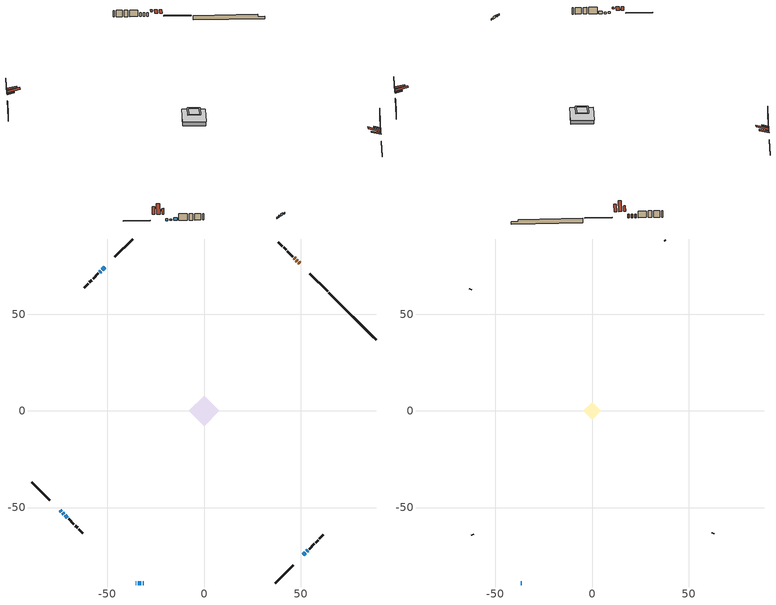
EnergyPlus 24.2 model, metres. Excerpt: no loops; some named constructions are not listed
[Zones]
conditioned space
 floor adiabatic (AdiabaticFloorConstruction): -7.92,0 0,7.92 7.92,0 0,-7.92 z2.29
 floor foundation (Slab1 construction): -6.09,1.73 -1.73,6.09 6.09,-1.73 1.73,-6.09 z-1.46
 wall outside (RimJoist1 construction): 36.9,-89.08 46.19,-79.79 / -89.08,-36.9 -79.79,-46.19 / -36.9,89.08 -46.19,79.79 / 64.07,61.91 54.78,71.2 z1.07:1.37
 wall outside (AdiabaticWallConstruction 1): 49.52,76.46 48.97,77.01 / 48.32,77.67 47.81,78.17 / 47.16,78.83 46.64,79.34 z1.07:3.1
 wall outside (AdiabaticWallConstruction): 51.45,-74.53 52.56,-73.42 / 53.22,-72.76 53.78,-72.21 z1.07:2.54; -51.45,74.53 -52.82,73.17 / -74.53,-51.45 -73.85,-52.14 z1.07:2.04; -73.19,-52.79 -72.58,-53.4 z1.07:1.89; -35.36,-89.08 -35.15,-89.08 z1.07:2.29; -71.93,-54.06 -70.76,-55.23 / -34.23,-89.08 -32.57,-89.08 z1.07:2.49; -31.65,-89.08 -31.14,-89.08 z1.07:1.96; -53.47,72.51 -54.07,71.92 z1.07:1.86
 wall outside (Wall1 construction): 54.43,-71.55 57.2,-68.79 / -70.1,-55.88 -67.34,-58.65 / -54.73,71.26 -57.49,68.5 / 45.99,80 43.22,82.76 z1.07:4.73
 wall outside (Wall2 construction): 57.85,-68.13 59.13,-66.85 / -66.68,-59.3 -65.4,-60.58 / -58.15,67.84 -59.42,66.56 / 42.57,83.42 41.29,84.69 z1.07:4.73
 wall outside (Wall3 construction): 59.79,-66.2 61.84,-64.15 / -64.75,-61.24 -62.7,-63.29 / -60.08,65.91 -62.13,63.86 / 40.63,85.35 38.58,87.4 z1.07:4.73
 wall foundation (FoundationWall1 construction): 64.73,61.25,-1.46 64.73,61.25,1.07 86.65,39.34,1.07 86.65,39.34,-0.17 89.08,36.9,-0.17 89.08,36.9,-1.46
 window (WindowConstruction): 51.45,-74.53 52.56,-73.42 z1.07:2.54
 window (WindowConstruction 8): -51.45,74.53 -52.82,73.17 z1.07:2.04
 window (WindowConstruction 9): -74.53,-51.45 -73.85,-52.13 z1.07:2.04
 window (WindowConstruction 1): -73.19,-52.79 -72.58,-53.4 z1.07:1.88
 window (WindowConstruction 6): -35.36,-89.08 -35.16,-89.08 z1.07:2.29
 window (WindowConstruction 2): -71.93,-54.06 -70.76,-55.23 z1.07:2.49
 window (WindowConstruction 3): -34.23,-89.08 -32.58,-89.08 z1.07:2.49
 window (WindowConstruction 7): -31.65,-89.08 -31.15,-89.08 z1.07:1.96
 window (WindowConstruction 4): -53.48,72.51 -54.07,71.92 z1.07:1.86
 window (WindowConstruction 5): 53.22,-72.76 53.78,-72.21 z1.07:2.54
 door (Door): 49.52,76.46 48.97,77.01 z1.07:3.1
 door (Door 1): 48.32,77.67 47.81,78.17 z1.07:3.1
 door (Door 2): 47.16,78.83 46.64,79.34 z1.07:3.1
 ceiling adiabatic (AdiabaticFloorConstruction): 0,-7.92 7.92,0 0,7.92 -7.92,0 z2.29
 roof outside (Roof3 construction): 50.79,-75.19,4.73 48.45,-72.84,5.83 47.83,-73.46,5.83 50.18,-75.81,4.73; -75.19,-50.79,4.73 -72.84,-48.45,5.83 -73.46,-47.83,5.83 -75.81,-50.18,4.73; -50.79,75.19,4.73 -48.45,72.84,5.83 -47.83,73.46,5.83 -50.18,75.81,4.73; 50.18,75.8,4.73 47.83,73.46,5.83 48.45,72.84,5.83 50.8,75.19,4.73
attic - vented
 floor to conditioned space (Floor1 construction Reversed): -3.41,0 0,3.41 3.41,0 0,-3.41 z4.73
 floor to conditioned space (Floor2 construction Reversed): -4.47,0 0,4.47 4.47,0 0,-4.47 z4.73
 wall outside (AdiabaticWallConstruction): -36.9,-89.08 -36.29,-89.08 z1.07:1.96
 wall outside (Wall4 construction): 62.49,-63.49 62.86,-63.12 / -62.04,-63.94 -61.67,-64.31 / -62.78,63.2 -63.15,62.83 / 37.93,88.06 37.56,88.43 z1.07:4.73
 window (WindowConstruction 10): -36.9,-89.08 -36.29,-89.08 z1.07:1.96
 roof outside (Roof1 construction): 47.72,-78.27,4.73 44.36,-74.91,5.91 43.49,-75.78,5.91 46.85,-79.13,4.73; -78.27,-47.72,4.73 -74.91,-44.36,5.91 -75.78,-43.49,5.91 -79.13,-46.85,4.73; -47.72,78.27,4.73 -44.36,74.91,5.91 -43.49,75.78,5.91 -46.85,79.13,4.73; 53.26,72.73,4.73 49.9,69.37,5.91 50.77,68.5,5.91 54.12,71.86,4.73
 roof outside (Roof2 construction): 49.52,-76.47,4.73 45.17,-72.12,6.78 44.02,-73.26,6.78 48.37,-77.61,4.73; -76.47,-49.52,4.73 -72.12,-45.17,6.78 -73.26,-44.02,6.78 -77.61,-48.37,4.73; -49.52,76.47,4.73 -45.17,72.12,6.78 -44.02,73.26,6.78 -48.37,77.61,4.73; 51.46,74.53,4.73 47.11,70.18,6.78 48.25,69.03,6.78 52.6,73.38,4.73
[Material] Roughness=Rough; Thermal Absorptance=0.9
Name | Thickness {m} | Conductivity {W/m-K} | Density {kg/m3} | Specific Heat {J/kg-K} | Solar Absorptance | Visible Absorptance
ceiling loosefill ins | 0.254 | 0.0480833 | 16.02 | 1046.75 | 0.7 | 0.7
ceiling loosefill ins 1 | 0.169333 | 0.0480833 | 16.02 | 1046.75 | 0.7 | 0.7
ceiling stud and cavity | 0.1397 | 0.163581 | 65.682 | 1177.47 | 0.7 | 0.7
ceiling stud and cavity 1 | 0.1397 | 0.0841328 | 65.682 | 1177.47 | 0.7 | 0.7
gypsum board | 0.0127 | 0.160291 | 801 | 837.4 | 0.6 | 0.6
[Construction]
Floor1 construction: ceiling loosefill ins, ceiling stud and cavity, gypsum board
Floor2 construction: ceiling loosefill ins 1, ceiling stud and cavity 1, gypsum board
[EnergyManagementSystem:ProgramCallingManager]
fridge_schedule_program_calling_manager: BeginZoneTimestepAfterInitHeatBalance; fridge_schedule_program
furnace_supply_fan_disaggregate_program_calling_manager: EndOfSystemTimestepBeforeHVACReporting; furnace_supply_fan_disaggregate_program
infil_program_calling_manager: BeginZoneTimestepAfterInitHeatBalance; infil_program
natural_vent_program_calling_manager: BeginZoneTimestepAfterInitHeatBalance; natural_vent_program
total_airflows_program_calling_manager: EndOfZoneTimestepAfterZoneReporting; total_airflows_program
total_loads_program_calling_manager: EndOfZoneTimestepAfterZoneReporting; total_loads_program
unit_heater_supply_fan_disaggregate_program_calling_manager: EndOfSystemTimestepBeforeHVACReporting; unit_heater_supply_fan_disaggregate_program
unmet_hours_program_calling_manager: EndOfZoneTimestepBeforeZoneReporting; unmet_hours_program
water_heater_EC_adj_ProgramManager: EndOfSystemTimestepBeforeHVACReporting; water_heater_EC_adj
[EnergyManagementSystem:OutputVariable] Type of Data in Variable=Summed
Name | EMS Variable | Update Frequency | EMS Program or Subroutine | Units
furnace supply fan disaggregate htg primary | furnace_supply_fan_primary_htg | SystemTimestep | furnace_supply_fan_disaggregate_program | J
unit heater supply fan disaggregate htg primary | unit_heater_supply_fan_primary_htg | SystemTimestep | unit_heater_supply_fan_disaggregate_program | J
loads_htg_tot_peakload_outvar; loads_htg_tot_annual_outvar; Energy Management System Output Variable 1; Energy Management System Output Variable 45 | loads_htg_tot | ZoneTimestep | total_loads_program | J
loads_clg_tot_peakload_outvar; loads_clg_tot_annual_outvar; Energy Management System Output Variable 2; Energy Management System Output Variable 46 | loads_clg_tot | ZoneTimestep | total_loads_program | J
htg_unmet_hours_annual_outvar; Energy Management System Output Variable 3 | htg_unmet_hours | ZoneTimestep | unmet_hours_program | hr
clg_unmet_hours_annual_outvar; Energy Management System Output Variable 4 | clg_unmet_hours | ZoneTimestep | unmet_hours_program | hr
loads_htg_roofs_annual_outvar; Energy Management System Output Variable 5 | loads_htg_roofs | ZoneTimestep | component_loads_program | J
loads_htg_ceilings_annual_outvar; Energy Management System Output Variable 6 | loads_htg_ceilings | ZoneTimestep | component_loads_program | J
loads_htg_walls_annual_outvar; Energy Management System Output Variable 7 | loads_htg_walls | ZoneTimestep | component_loads_program | J
loads_htg_rim_joists_annual_outvar; Energy Management System Output Variable 8 | loads_htg_rim_joists | ZoneTimestep | component_loads_program | J
loads_htg_foundation_walls_annual_outvar; Energy Management System Output Variable 9 | loads_htg_foundation_walls | ZoneTimestep | component_loads_program | J
loads_htg_doors_annual_outvar; Energy Management System Output Variable 10 | loads_htg_doors | ZoneTimestep | component_loads_program | J
loads_htg_windows_conduction_annual_outvar; Energy Management System Output Variable 11 | loads_htg_windows_conduction | ZoneTimestep | component_loads_program | J
loads_htg_windows_solar_annual_outvar; Energy Management System Output Variable 12 | loads_htg_windows_solar | ZoneTimestep | component_loads_program | J
loads_htg_skylights_conduction_annual_outvar; Energy Management System Output Variable 13 | loads_htg_skylights_conduction | ZoneTimestep | component_loads_program | J
loads_htg_skylights_solar_annual_outvar; Energy Management System Output Variable 14 | loads_htg_skylights_solar | ZoneTimestep | component_loads_program | J
loads_htg_floors_annual_outvar; Energy Management System Output Variable 15 | loads_htg_floors | ZoneTimestep | component_loads_program | J
loads_htg_slabs_annual_outvar; Energy Management System Output Variable 16 | loads_htg_slabs | ZoneTimestep | component_loads_program | J
loads_htg_internal_mass_annual_outvar; Energy Management System Output Variable 17 | loads_htg_internal_mass | ZoneTimestep | component_loads_program | J
loads_htg_infil_annual_outvar; Energy Management System Output Variable 18 | loads_htg_infil | ZoneTimestep | component_loads_program | J
loads_htg_natvent_annual_outvar; Energy Management System Output Variable 19 | loads_htg_natvent | ZoneTimestep | component_loads_program | J
loads_htg_mechvent_annual_outvar; Energy Management System Output Variable 20 | loads_htg_mechvent | ZoneTimestep | component_loads_program | J
loads_htg_whf_annual_outvar; Energy Management System Output Variable 21 | loads_htg_whf | ZoneTimestep | component_loads_program | J
loads_htg_ducts_annual_outvar; Energy Management System Output Variable 22 | loads_htg_ducts | ZoneTimestep | component_loads_program | J
loads_htg_intgains_annual_outvar; Energy Management System Output Variable 23 | loads_htg_intgains | ZoneTimestep | component_loads_program | J
loads_htg_lighting_annual_outvar; Energy Management System Output Variable 24 | loads_htg_lighting | ZoneTimestep | component_loads_program | J
loads_clg_roofs_annual_outvar; Energy Management System Output Variable 25 | loads_clg_roofs | ZoneTimestep | component_loads_program | J
loads_clg_ceilings_annual_outvar; Energy Management System Output Variable 26 | loads_clg_ceilings | ZoneTimestep | component_loads_program | J
loads_clg_walls_annual_outvar; Energy Management System Output Variable 27 | loads_clg_walls | ZoneTimestep | component_loads_program | J
loads_clg_rim_joists_annual_outvar; Energy Management System Output Variable 28 | loads_clg_rim_joists | ZoneTimestep | component_loads_program | J
loads_clg_foundation_walls_annual_outvar; Energy Management System Output Variable 29 | loads_clg_foundation_walls | ZoneTimestep | component_loads_program | J
loads_clg_doors_annual_outvar; Energy Management System Output Variable 30 | loads_clg_doors | ZoneTimestep | component_loads_program | J
loads_clg_windows_conduction_annual_outvar; Energy Management System Output Variable 31 | loads_clg_windows_conduction | ZoneTimestep | component_loads_program | J
loads_clg_windows_solar_annual_outvar; Energy Management System Output Variable 32 | loads_clg_windows_solar | ZoneTimestep | component_loads_program | J
loads_clg_skylights_conduction_annual_outvar; Energy Management System Output Variable 33 | loads_clg_skylights_conduction | ZoneTimestep | component_loads_program | J
loads_clg_skylights_solar_annual_outvar; Energy Management System Output Variable 34 | loads_clg_skylights_solar | ZoneTimestep | component_loads_program | J
loads_clg_floors_annual_outvar; Energy Management System Output Variable 35 | loads_clg_floors | ZoneTimestep | component_loads_program | J
loads_clg_slabs_annual_outvar; Energy Management System Output Variable 36 | loads_clg_slabs | ZoneTimestep | component_loads_program | J
loads_clg_internal_mass_annual_outvar; Energy Management System Output Variable 37 | loads_clg_internal_mass | ZoneTimestep | component_loads_program | J
loads_clg_infil_annual_outvar; Energy Management System Output Variable 38 | loads_clg_infil | ZoneTimestep | component_loads_program | J
loads_clg_natvent_annual_outvar; Energy Management System Output Variable 39 | loads_clg_natvent | ZoneTimestep | component_loads_program | J
loads_clg_mechvent_annual_outvar; Energy Management System Output Variable 40 | loads_clg_mechvent | ZoneTimestep | component_loads_program | J
loads_clg_whf_annual_outvar; Energy Management System Output Variable 41 | loads_clg_whf | ZoneTimestep | component_loads_program | J
loads_clg_ducts_annual_outvar; Energy Management System Output Variable 42 | loads_clg_ducts | ZoneTimestep | component_loads_program | J
loads_clg_intgains_annual_outvar; Energy Management System Output Variable 43 | loads_clg_intgains | ZoneTimestep | component_loads_program | J
loads_clg_lighting_annual_outvar; Energy Management System Output Variable 44 | loads_clg_lighting | ZoneTimestep | component_loads_program | J
[Schedule:Day:Interval]
interior lighting schedule day: No, 01:00, 0.108182, 04:00, 0.0901515, 05:00, 0.0991667, 06:00, 0.162273, 07:00, 0.270455, 08:00, 0.342576, 10:00, 0.369621, 11:00, 0.351591, 12:00, 0.333561, 13:00, 0.324545, 14:00, 0.31553, 15:00, 0.333561, 16:00, 0.369621, 17:00, 0.450758, 18:00, 0.585985, 19:00, 0.775303, 20:00, 0.955606, 21:00, 0.991667, 22:00, 0.712197, 23:00, 0.360606, 24:00, 0.162273
interior lighting schedule day 1: No, 01:00, 0.100909, 04:00, 0.0840909, 05:00, 0.0925, 06:00, 0.151364, 07:00, 0.252273, 08:00, 0.319545, 10:00, 0.344773, 11:00, 0.327955, 12:00, 0.311136, 13:00, 0.302727, 14:00, 0.294318, 15:00, 0.311136, 16:00, 0.344773, 17:00, 0.420455, 18:00, 0.546591, 19:00, 0.723182, 20:00, 0.891364, 21:00, 0.925, 22:00, 0.664318, 23:00, 0.336364, 24:00, 0.151364
interior lighting schedule day 2: No, 01:00, 0.0927273, 04:00, 0.0772727, 05:00, 0.085, 06:00, 0.139091, 07:00, 0.231818, 08:00, 0.293636, 10:00, 0.316818, 11:00, 0.301364, 12:00, 0.285909, 13:00, 0.278182, 14:00, 0.270455, 15:00, 0.285909, 16:00, 0.316818, 17:00, 0.386364, 18:00, 0.502273, 19:00, 0.664545, 20:00, 0.819091, 21:00, 0.85, 22:00, 0.610455, 23:00, 0.309091, 24:00, 0.139091
interior lighting schedule day 3: No, 01:00, 0.0845455, 04:00, 0.0704545, 05:00, 0.0775, 06:00, 0.126818, 07:00, 0.211364, 08:00, 0.267727, 10:00, 0.288864, 11:00, 0.274773, 12:00, 0.260682, 13:00, 0.253636, 14:00, 0.246591, 15:00, 0.260682, 16:00, 0.288864, 17:00, 0.352273, 18:00, 0.457955, 19:00, 0.605909, 20:00, 0.746818, 21:00, 0.775, 22:00, 0.556591, 23:00, 0.281818, 24:00, 0.126818
interior lighting schedule day 4: No, 01:00, 0.0763636, 04:00, 0.0636364, 05:00, 0.07, 06:00, 0.114545, 07:00, 0.190909, 08:00, 0.241818, 10:00, 0.260909, 11:00, 0.248182, 12:00, 0.235455, 13:00, 0.229091, 14:00, 0.222727, 15:00, 0.235455, 16:00, 0.260909, 17:00, 0.318182, 18:00, 0.413636, 19:00, 0.547273, 20:00, 0.674545, 21:00, 0.7, 22:00, 0.502727, 23:00, 0.254545, 24:00, 0.114545
interior lighting schedule day 5: No, 01:00, 0.0727273, 04:00, 0.0606061, 05:00, 0.0666667, 06:00, 0.109091, 07:00, 0.181818, 08:00, 0.230303, 10:00, 0.248485, 11:00, 0.236364, 12:00, 0.224242, 13:00, 0.218182, 14:00, 0.212121, 15:00, 0.224242, 16:00, 0.248485, 17:00, 0.30303, 18:00, 0.393939, 19:00, 0.521212, 20:00, 0.642424, 21:00, 0.666667, 22:00, 0.478788, 23:00, 0.242424, 24:00, 0.109091
interior lighting schedule day 6: No, 01:00, 0.0745455, 04:00, 0.0621212, 05:00, 0.0683333, 06:00, 0.111818, 07:00, 0.186364, 08:00, 0.236061, 10:00, 0.254697, 11:00, 0.242273, 12:00, 0.229848, 13:00, 0.223636, 14:00, 0.217424, 15:00, 0.229848, 16:00, 0.254697, 17:00, 0.310606, 18:00, 0.403788, 19:00, 0.534242, 20:00, 0.658485, 21:00, 0.683333, 22:00, 0.490758, 23:00, 0.248485, 24:00, 0.111818
interior lighting schedule day 7: No, 01:00, 0.08, 04:00, 0.0666667, 05:00, 0.0733333, 06:00, 0.12, 07:00, 0.2, 08:00, 0.253333, 10:00, 0.273333, 11:00, 0.26, 12:00, 0.246667, 13:00, 0.24, 14:00, 0.233333, 15:00, 0.246667, 16:00, 0.273333, 17:00, 0.333333, 18:00, 0.433333, 19:00, 0.573333, 20:00, 0.706667, 21:00, 0.733333, 22:00, 0.526667, 23:00, 0.266667, 24:00, 0.12
interior lighting schedule day 8: No, 01:00, 0.0890909, 04:00, 0.0742424, 05:00, 0.0816667, 06:00, 0.133636, 07:00, 0.222727, 08:00, 0.282121, 10:00, 0.304394, 11:00, 0.289545, 12:00, 0.274697, 13:00, 0.267273, 14:00, 0.259848, 15:00, 0.274697, 16:00, 0.304394, 17:00, 0.371212, 18:00, 0.482576, 19:00, 0.638485, 20:00, 0.78697, 21:00, 0.816667, 22:00, 0.586515, 23:00, 0.29697, 24:00, 0.133636
interior lighting schedule day 9: No, 01:00, 0.0972727, 04:00, 0.0810606, 05:00, 0.0891667, 06:00, 0.145909, 07:00, 0.243182, 08:00, 0.30803, 10:00, 0.332348, 11:00, 0.316136, 12:00, 0.299924, 13:00, 0.291818, 14:00, 0.283712, 15:00, 0.299924, 16:00, 0.332348, 17:00, 0.405303, 18:00, 0.526894, 19:00, 0.697121, 20:00, 0.859242, 21:00, 0.891667, 22:00, 0.640379, 23:00, 0.324242, 24:00, 0.145909
interior lighting schedule day 10: No, 01:00, 0.105455, 04:00, 0.0878788, 05:00, 0.0966667, 06:00, 0.158182, 07:00, 0.263636, 08:00, 0.333939, 10:00, 0.360303, 11:00, 0.342727, 12:00, 0.325152, 13:00, 0.316364, 14:00, 0.307576, 15:00, 0.325152, 16:00, 0.360303, 17:00, 0.439394, 18:00, 0.571212, 19:00, 0.755758, 20:00, 0.931515, 21:00, 0.966667, 22:00, 0.694242, 23:00, 0.351515, 24:00, 0.158182
interior lighting schedule day 11: No, 01:00, 0.109091, 04:00, 0.0909091, 05:00, 0.1, 06:00, 0.163636, 07:00, 0.272727, 08:00, 0.345455, 10:00, 0.372727, 11:00, 0.354545, 12:00, 0.336364, 13:00, 0.327273, 14:00, 0.318182, 15:00, 0.336364, 16:00, 0.372727, 17:00, 0.454545, 18:00, 0.590909, 19:00, 0.781818, 20:00, 0.963636, 21:00, 1, 22:00, 0.718182, 23:00, 0.363636, 24:00, 0.163636
interior lighting schedule default day; occupants schedule default day; clothes dryer schedule default day; cooking range schedule default day; mech vent range fan 0 schedule default day; misc plug loads schedule default day; general water use schedule default day; clothes dryer exhaust 0 schedule default day; cooling season schedule day; cooling season schedule day 2; cooling season schedule default day; exterior lighting schedule default day; natural vent schedule default day: No, 24:00, 0
occupants schedule day: No, 05:00, 0.426829, 06:00, 0.719512, 07:00, 1, 08:00, 0.670732, 09:00, 0.329268, 14:00, 0.170732, 15:00, 0.231707, 16:00, 0.329268, 17:00, 0.5, 18:00, 0.670732, 19:00, 0.829268, 21:00, 1, 22:00, 0.853659, 23:00, 0.646341, 24:00, 0.426829
clothes dryer schedule day; clothes dryer exhaust 0 schedule day: No, 01:00, 0.123457, 02:00, 0.0740741, 03:00, 0.0493827, 04:00, 0.0246914, 05:00, 0.0493827, 06:00, 0.0740741, 07:00, 0.197531, 08:00, 0.395062, 09:00, 0.592593, 10:00, 0.839506, 11:00, 0.962963, 12:00, 1, 13:00, 0.91358, 14:00, 0.82716, 15:00, 0.716049, 16:00, 0.753086, 17:00, 0.679012, 18:00, 0.666667, 20:00, 0.62963, 21:00, 0.641975, 22:00, 0.666667, 23:00, 0.54321, 24:00, 0.296296
cooking range schedule day: No, 05:00, 0.0597015, 06:00, 0.11194, 07:00, 0.171642, 08:00, 0.291045, 11:00, 0.343284, 12:00, 0.402985, 13:00, 0.462687, 14:00, 0.343284, 15:00, 0.291045, 16:00, 0.402985, 17:00, 0.567164, 18:00, 1, 19:00, 0.850746, 20:00, 0.432836, 21:00, 0.291045, 22:00, 0.231343, 23:00, 0.171642, 24:00, 0.11194
mech vent range fan 0 schedule day: No, 02:00, 1, 18:00, 0, 24:00, 1
misc plug loads schedule day: No, 06:00, 0.705882, 07:00, 0.745098, 08:00, 0.803922, 15:00, 0.823529, 16:00, 0.862745, 17:00, 0.921569, 18:00, 0.980392, 19:00, 1, 20:00, 0.980392, 21:00, 0.941176, 22:00, 0.862745, 23:00, 0.784314, 24:00, 0.72549
general water use schedule day: No, 01:00, 0.315068, 03:00, 0.287671, 04:00, 0.342466, 05:00, 0.369863, 06:00, 0.520548, 07:00, 0.60274, 08:00, 0.534247, 10:00, 0.506849, 11:00, 0.465753, 14:00, 0.479452, 15:00, 0.534247, 16:00, 0.589041, 17:00, 0.69863, 18:00, 0.876712, 19:00, 0.890411, 20:00, 0.986301, 21:00, 1, 22:00, 0.863014, 23:00, 0.616438, 24:00, 0.465753
cooling season schedule day 1: No, 24:00, 1
exterior lighting schedule day: No, 01:00, 0.566667, 03:00, 0.524167, 05:00, 0.495833, 06:00, 0.5525, 07:00, 0.623333, 08:00, 0.580833, 09:00, 0.439167, 10:00, 0.354167, 12:00, 0.34, 13:00, 0.354167, 14:00, 0.396667, 15:00, 0.425, 16:00, 0.495833, 17:00, 0.623333, 18:00, 0.793333, 19:00, 0.906667, 20:00, 0.963333, 21:00, 0.991667, 22:00, 0.920833, 23:00, 0.793333, 24:00, 0.665833
exterior lighting schedule day 1: No, 01:00, 0.528571, 03:00, 0.488929, 05:00, 0.4625, 06:00, 0.515357, 07:00, 0.581429, 08:00, 0.541786, 09:00, 0.409643, 10:00, 0.330357, 12:00, 0.317143, 13:00, 0.330357, 14:00, 0.37, 15:00, 0.396429, 16:00, 0.4625, 17:00, 0.581429, 18:00, 0.74, 19:00, 0.845714, 20:00, 0.898571, 21:00, 0.925, 22:00, 0.858929, 23:00, 0.74, 24:00, 0.621071
exterior lighting schedule day 10: No, 01:00, 0.552381, 03:00, 0.510952, 05:00, 0.483333, 06:00, 0.538571, 07:00, 0.607619, 08:00, 0.56619, 09:00, 0.428095, 10:00, 0.345238, 12:00, 0.331429, 13:00, 0.345238, 14:00, 0.386667, 15:00, 0.414286, 16:00, 0.483333, 17:00, 0.607619, 18:00, 0.773333, 19:00, 0.88381, 20:00, 0.939048, 21:00, 0.966667, 22:00, 0.897619, 23:00, 0.773333, 24:00, 0.649048
exterior lighting schedule day 11: No, 01:00, 0.571429, 03:00, 0.528571, 05:00, 0.5, 06:00, 0.557143, 07:00, 0.628571, 08:00, 0.585714, 09:00, 0.442857, 10:00, 0.357143, 12:00, 0.342857, 13:00, 0.357143, 14:00, 0.4, 15:00, 0.428571, 16:00, 0.5, 17:00, 0.628571, 18:00, 0.8, 19:00, 0.914286, 20:00, 0.971429, 21:00, 1, 22:00, 0.928571, 23:00, 0.8, 24:00, 0.671429
exterior lighting schedule day 2: No, 01:00, 0.485714, 03:00, 0.449286, 05:00, 0.425, 06:00, 0.473571, 07:00, 0.534286, 08:00, 0.497857, 09:00, 0.376429, 10:00, 0.303571, 12:00, 0.291429, 13:00, 0.303571, 14:00, 0.34, 15:00, 0.364286, 16:00, 0.425, 17:00, 0.534286, 18:00, 0.68, 19:00, 0.777143, 20:00, 0.825714, 21:00, 0.85, 22:00, 0.789286, 23:00, 0.68, 24:00, 0.570714
exterior lighting schedule day 3: No, 01:00, 0.442857, 03:00, 0.409643, 05:00, 0.3875, 06:00, 0.431786, 07:00, 0.487143, 08:00, 0.453929, 09:00, 0.343214, 10:00, 0.276786, 12:00, 0.265714, 13:00, 0.276786, 14:00, 0.31, 15:00, 0.332143, 16:00, 0.3875, 17:00, 0.487143, 18:00, 0.62, 19:00, 0.708571, 20:00, 0.752857, 21:00, 0.775, 22:00, 0.719643, 23:00, 0.62, 24:00, 0.520357
exterior lighting schedule day 4: No, 01:00, 0.4, 03:00, 0.37, 05:00, 0.35, 06:00, 0.39, 07:00, 0.44, 08:00, 0.41, 09:00, 0.31, 10:00, 0.25, 12:00, 0.24, 13:00, 0.25, 14:00, 0.28, 15:00, 0.3, 16:00, 0.35, 17:00, 0.44, 18:00, 0.56, 19:00, 0.64, 20:00, 0.68, 21:00, 0.7, 22:00, 0.65, 23:00, 0.56, 24:00, 0.47
exterior lighting schedule day 5: No, 01:00, 0.380952, 03:00, 0.352381, 05:00, 0.333333, 06:00, 0.371429, 07:00, 0.419048, 08:00, 0.390476, 09:00, 0.295238, 10:00, 0.238095, 12:00, 0.228571, 13:00, 0.238095, 14:00, 0.266667, 15:00, 0.285714, 16:00, 0.333333, 17:00, 0.419048, 18:00, 0.533333, 19:00, 0.609524, 20:00, 0.647619, 21:00, 0.666667, 22:00, 0.619048, 23:00, 0.533333, 24:00, 0.447619
exterior lighting schedule day 6: No, 01:00, 0.390476, 03:00, 0.36119, 05:00, 0.341667, 06:00, 0.380714, 07:00, 0.429524, 08:00, 0.400238, 09:00, 0.302619, 10:00, 0.244048, 12:00, 0.234286, 13:00, 0.244048, 14:00, 0.273333, 15:00, 0.292857, 16:00, 0.341667, 17:00, 0.429524, 18:00, 0.546667, 19:00, 0.624762, 20:00, 0.66381, 21:00, 0.683333, 22:00, 0.634524, 23:00, 0.546667, 24:00, 0.45881
exterior lighting schedule day 7: No, 01:00, 0.419048, 03:00, 0.387619, 05:00, 0.366667, 06:00, 0.408571, 07:00, 0.460952, 08:00, 0.429524, 09:00, 0.324762, 10:00, 0.261905, 12:00, 0.251429, 13:00, 0.261905, 14:00, 0.293333, 15:00, 0.314286, 16:00, 0.366667, 17:00, 0.460952, 18:00, 0.586667, 19:00, 0.670476, 20:00, 0.712381, 21:00, 0.733333, 22:00, 0.680952, 23:00, 0.586667, 24:00, 0.492381
exterior lighting schedule day 8: No, 01:00, 0.466667, 03:00, 0.431667, 05:00, 0.408333, 06:00, 0.455, 07:00, 0.513333, 08:00, 0.478333, 09:00, 0.361667, 10:00, 0.291667, 12:00, 0.28, 13:00, 0.291667, 14:00, 0.326667, 15:00, 0.35, 16:00, 0.408333, 17:00, 0.513333, 18:00, 0.653333, 19:00, 0.746667, 20:00, 0.793333, 21:00, 0.816667, 22:00, 0.758333, 23:00, 0.653333, 24:00, 0.548333
exterior lighting schedule day 9: No, 01:00, 0.509524, 03:00, 0.47131, 05:00, 0.445833, 06:00, 0.496786, 07:00, 0.560476, 08:00, 0.522262, 09:00, 0.394881, 10:00, 0.318452, 12:00, 0.305714, 13:00, 0.318452, 14:00, 0.356667, 15:00, 0.382143, 16:00, 0.445833, 17:00, 0.560476, 18:00, 0.713333, 19:00, 0.815238, 20:00, 0.86619, 21:00, 0.891667, 22:00, 0.827976, 23:00, 0.713333, 24:00, 0.59869
[Schedule:Week:Daily]
clothes dryer exhaust 0 schedule Week Rule - Jan1-Dec31: clothes dryer exhaust 0 schedule day, clothes dryer exhaust 0 schedule day, clothes dryer exhaust 0 schedule day, clothes dryer exhaust 0 schedule day, clothes dryer exhaust 0 schedule day, clothes dryer exhaust 0 schedule day, clothes dryer exhaust 0 schedule day, clothes dryer exhaust 0 schedule default day, clothes dryer exhaust 0 schedule default day, clothes dryer exhaust 0 schedule default day, clothes dryer exhaust 0 schedule default day, clothes dryer exhaust 0 schedule default day
cooling season schedule Week Rule - Jan1-May26: cooling season schedule day, cooling season schedule day, cooling season schedule day, cooling season schedule day, cooling season schedule day, cooling season schedule day, cooling season schedule day, cooling season schedule default day, cooling season schedule default day, cooling season schedule default day, cooling season schedule default day, cooling season schedule default day
cooling season schedule Week Rule - May27-Jun2: cooling season schedule day, cooling season schedule day, cooling season schedule day, cooling season schedule day, cooling season schedule day, cooling season schedule day 1, cooling season schedule day 1, cooling season schedule default day, cooling season schedule default day, cooling season schedule default day, cooling season schedule default day, cooling season schedule default day
cooling season schedule Week Rule - Jun3-Aug25: cooling season schedule day 1, cooling season schedule day 1, cooling season schedule day 1, cooling season schedule day 1, cooling season schedule day 1, cooling season schedule day 1, cooling season schedule day 1, cooling season schedule default day, cooling season schedule default day, cooling season schedule default day, cooling season schedule default day, cooling season schedule default day
cooling season schedule Week Rule - Aug26-Sep1: cooling season schedule day 1, cooling season schedule day 1, cooling season schedule day 1, cooling season schedule day 1, cooling season schedule day 1, cooling season schedule day 1, cooling season schedule day 2, cooling season schedule default day, cooling season schedule default day, cooling season schedule default day, cooling season schedule default day, cooling season schedule default day
cooling season schedule Week Rule - Sep2-Dec31: cooling season schedule day 2, cooling season schedule day 2, cooling season schedule day 2, cooling season schedule day 2, cooling season schedule day 2, cooling season schedule day 2, cooling season schedule day 2, cooling season schedule default day, cooling season schedule default day, cooling season schedule default day, cooling season schedule default day, cooling season schedule default day
exterior lighting schedule Week Rule - Sep30-Oct6: exterior lighting schedule day 8, exterior lighting schedule day 9, exterior lighting schedule day 9, exterior lighting schedule day 9, exterior lighting schedule day 9, exterior lighting schedule day 9, exterior lighting schedule day 9, exterior lighting schedule default day, exterior lighting schedule default day, exterior lighting schedule default day, exterior lighting schedule default day, exterior lighting schedule default day
exterior lighting schedule Week Rule - Oct7-Oct27: exterior lighting schedule day 9, exterior lighting schedule day 9, exterior lighting schedule day 9, exterior lighting schedule day 9, exterior lighting schedule day 9, exterior lighting schedule day 9, exterior lighting schedule day 9, exterior lighting schedule default day, exterior lighting schedule default day, exterior lighting schedule default day, exterior lighting schedule default day, exterior lighting schedule default day
exterior lighting schedule Week Rule - Oct28-Nov3: exterior lighting schedule day 9, exterior lighting schedule day 9, exterior lighting schedule day 9, exterior lighting schedule day 9, exterior lighting schedule day 10, exterior lighting schedule day 10, exterior lighting schedule day 10, exterior lighting schedule default day, exterior lighting schedule default day, exterior lighting schedule default day, exterior lighting schedule default day, exterior lighting schedule default day
exterior lighting schedule Week Rule - Nov4-Nov24: exterior lighting schedule day 10, exterior lighting schedule day 10, exterior lighting schedule day 10, exterior lighting schedule day 10, exterior lighting schedule day 10, exterior lighting schedule day 10, exterior lighting schedule day 10, exterior lighting schedule default day, exterior lighting schedule default day, exterior lighting schedule default day, exterior lighting schedule default day, exterior lighting schedule default day
exterior lighting schedule Week Rule - Nov25-Dec1: exterior lighting schedule day 10, exterior lighting schedule day 10, exterior lighting schedule day 10, exterior lighting schedule day 10, exterior lighting schedule day 10, exterior lighting schedule day 10, exterior lighting schedule day 11, exterior lighting schedule default day, exterior lighting schedule default day, exterior lighting schedule default day, exterior lighting schedule default day, exterior lighting schedule default day
exterior lighting schedule Week Rule - Dec2-Dec31: exterior lighting schedule day 11, exterior lighting schedule day 11, exterior lighting schedule day 11, exterior lighting schedule day 11, exterior lighting schedule day 11, exterior lighting schedule day 11, exterior lighting schedule day 11, exterior lighting schedule default day, exterior lighting schedule default day, exterior lighting schedule default day, exterior lighting schedule default day, exterior lighting schedule default day
natural vent schedule Week Rule - Jan1-Dec31: natural vent schedule default day, natural vent schedule default day, natural vent schedule default day, natural vent schedule default day, natural vent schedule default day, natural vent schedule default day, natural vent schedule default day, natural vent schedule default day, natural vent schedule default day, natural vent schedule default day, natural vent schedule default day, natural vent schedule default day
[Schedule:Year]
clothes dryer exhaust 0 schedule: clothes dryer exhaust 0 schedule Week Rule - Jan1-Dec31, 1, 1, 12, 31
cooling season schedule: cooling season schedule Week Rule - Jan1-May26, 1, 1, 5, 26, cooling season schedule Week Rule - May27-Jun2, 5, 27, 6, 2, cooling season schedule Week Rule - Jun3-Aug25, 6, 3, 8, 25, cooling season schedule Week Rule - Aug26-Sep1, 8, 26, 9, 1, cooling season schedule Week Rule - Sep2-Dec31, 9, 2, 12, 31
natural vent schedule: natural vent schedule Week Rule - Jan1-Dec31, 1, 1, 12, 31
